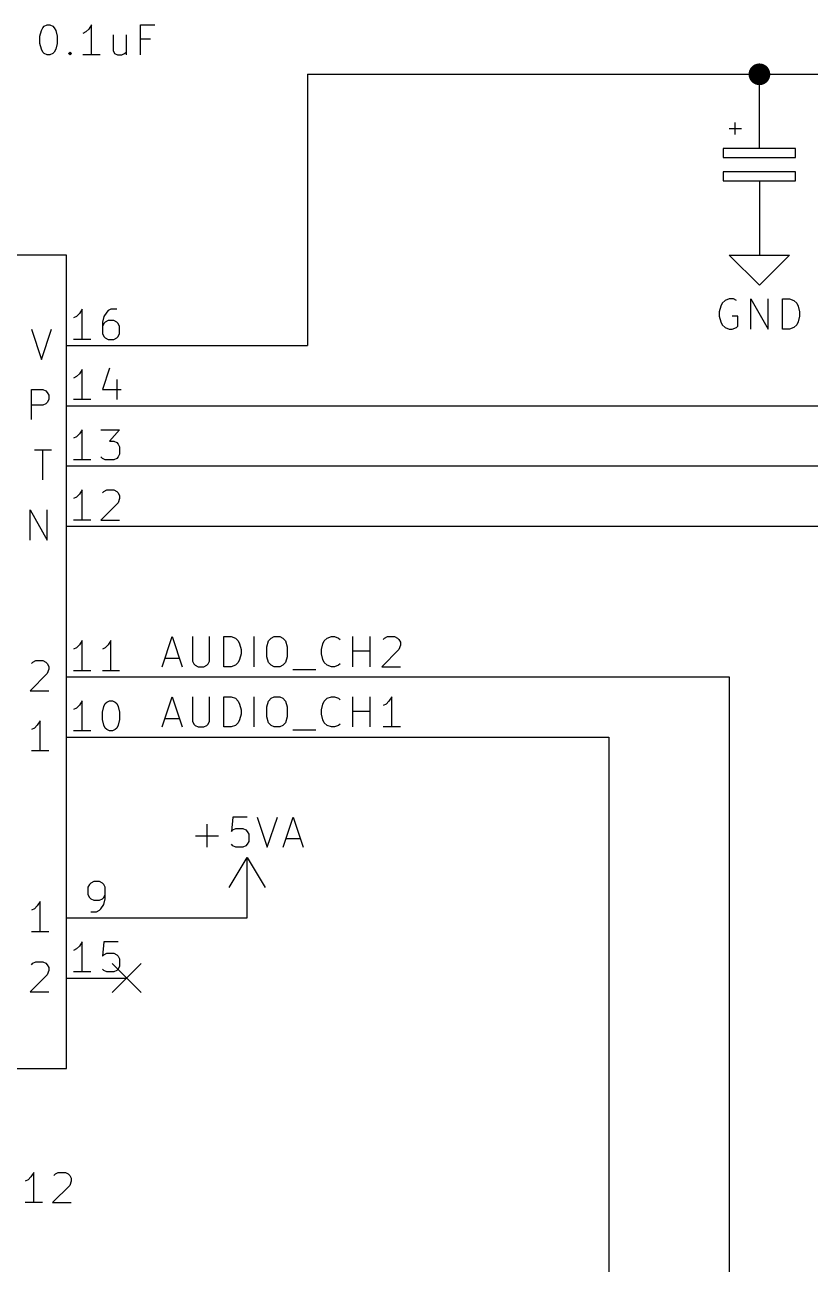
# Model space of a CAD drawing. Extents: x 0.4 to 16.1, y -11.3 to -0.4.
# Drawn here: x 9.131 to 10.434, y -4.975 to -2.918 of the extents above; entities that cross this region are included whole.
import ezdxf

# ---------------------------------------------------------------- set-up
doc = ezdxf.new("R2010")
doc.units = 0
doc.header["$MEASUREMENT"] = 0
for name, color, linetype in [('BLUE2', 5, 'CONTINUOUS'), ('CYAN2', 4, 'CONTINUOUS'), ('GRAY1', 251, 'CONTINUOUS'), ('GREEN3', 91, 'CONTINUOUS'), ('LYELLOW', 51, 'CONTINUOUS'), ('RED2', 1, 'CONTINUOUS'), ('RED3', 11, 'CONTINUOUS')]:
    doc.layers.add(name, color=color, linetype=linetype)

msp = doc.modelspace()

# ---------------------------------------------------------------- linework, layer by layer
at = {"layer": 'BLUE2', "linetype": 'CONTINUOUS'}
for p, q in [((9.276, -4.476), (9.324, -4.524)), ((9.324, -4.476), (9.276, -4.524))]:
    msp.add_line(p, q, dxfattribs=at)
at = {"layer": 'CYAN2', "linetype": 'CONTINUOUS'}
for p, q in [((9.1607, -2.9226), (9.163, -2.9202)), ((9.1607, -2.9226), (9.163, -2.9202)), ((9.163, -2.9202), (9.1678, -2.9178)), ((9.163, -2.9202), (9.1678, -2.9178)), ((9.1678, -2.9178), (9.1726, -2.9178)), ((9.1678, -2.9178), (9.1726, -2.9178)), ((9.1726, -2.9178), (9.1773, -2.9202)), ((9.1726, -2.9178), (9.1773, -2.9202)), ((9.1773, -2.9202), (9.1797, -2.9226)), ((9.1773, -2.9202), (9.1797, -2.9226)), ((9.2416, -2.9178), (9.2369, -2.9249)), ((9.2416, -2.9178), (9.2369, -2.9249)), ((9.2416, -2.9678), (9.2416, -2.9178)), ((9.2416, -2.9678), (9.2416, -2.9178)), ((9.3226, -2.9678), (9.3226, -2.9178)), ((9.3226, -2.9178), (9.3464, -2.9178)), ((9.3226, -2.9678), (9.3226, -2.9178)), ((9.3226, -2.9178), (9.3464, -2.9178)), ((9.1559, -2.9369), (9.1583, -2.9273)), ((9.1559, -2.9369), (9.1583, -2.9273)), ((9.1559, -2.9488), (9.1559, -2.9369)), ((9.1559, -2.9488), (9.1559, -2.9369)), ((9.1583, -2.9273), (9.1607, -2.9226)), ((9.1583, -2.9273), (9.1607, -2.9226)), ((9.1797, -2.9226), (9.1821, -2.9273)), ((9.1797, -2.9226), (9.1821, -2.9273)), ((9.1821, -2.9273), (9.1845, -2.9369)), ((9.1821, -2.9273), (9.1845, -2.9369)), ((9.1845, -2.9369), (9.1845, -2.9488)), ((9.1845, -2.9369), (9.1845, -2.9488)), ((9.2321, -2.9297), (9.2273, -2.9321)), ((9.2321, -2.9297), (9.2273, -2.9321)), ((9.2369, -2.9249), (9.2321, -2.9297)), ((9.2369, -2.9249), (9.2321, -2.9297)), ((9.2773, -2.9345), (9.2773, -2.9607)), ((9.2773, -2.9345), (9.2773, -2.9607)), ((9.2988, -2.9345), (9.2988, -2.9678)), ((9.2988, -2.9345), (9.2988, -2.9678)), ((9.3392, -2.9416), (9.3226, -2.9416)), ((9.3392, -2.9416), (9.3226, -2.9416)), ((9.1583, -2.9583), (9.1559, -2.9488)), ((9.1583, -2.9583), (9.1559, -2.9488)), ((9.1607, -2.963), (9.1583, -2.9583)), ((9.1607, -2.963), (9.1583, -2.9583)), ((9.1821, -2.9583), (9.1797, -2.963)), ((9.1821, -2.9583), (9.1797, -2.963)), ((9.1845, -2.9488), (9.1821, -2.9583)), ((9.1845, -2.9488), (9.1821, -2.9583)), ((9.2773, -2.9607), (9.2797, -2.9654)), ((9.2773, -2.9607), (9.2797, -2.9654)), ((9.163, -2.9654), (9.1607, -2.963)), ((9.163, -2.9654), (9.1607, -2.963)), ((9.1678, -2.9678), (9.163, -2.9654)), ((9.1678, -2.9678), (9.163, -2.9654)), ((9.1726, -2.9678), (9.1678, -2.9678)), ((9.1726, -2.9678), (9.1678, -2.9678)), ((9.1773, -2.9654), (9.1726, -2.9678)), ((9.1773, -2.9654), (9.1726, -2.9678)), ((9.1797, -2.963), (9.1773, -2.9654)), ((9.1797, -2.963), (9.1773, -2.9654)), ((9.2035, -2.9654), (9.2059, -2.963)), ((9.2035, -2.9654), (9.2059, -2.963)), ((9.2059, -2.9678), (9.2035, -2.9654)), ((9.2059, -2.9678), (9.2035, -2.9654)), ((9.2059, -2.963), (9.2083, -2.9654)), ((9.2059, -2.963), (9.2059, -2.9678)), ((9.2059, -2.963), (9.2083, -2.9654)), ((9.2059, -2.963), (9.2059, -2.9678)), ((9.2083, -2.9654), (9.2059, -2.9678)), ((9.2083, -2.9654), (9.2059, -2.9678)), ((9.2559, -2.9678), (9.2273, -2.9678)), ((9.2559, -2.9678), (9.2273, -2.9678)), ((9.2797, -2.9654), (9.2845, -2.9678)), ((9.2797, -2.9654), (9.2845, -2.9678)), ((9.2845, -2.9678), (9.2916, -2.9678)), ((9.2845, -2.9678), (9.2916, -2.9678)), ((9.2916, -2.9678), (9.2964, -2.9654)), ((9.2916, -2.9678), (9.2964, -2.9654)), ((9.2964, -2.9654), (9.2988, -2.963)), ((9.2964, -2.9654), (9.2988, -2.963)), ((10.3, -3.3728), (10.2929, -3.3752)), ((10.3, -3.3728), (10.2929, -3.3752)), ((10.3071, -3.3728), (10.3, -3.3728)), ((10.3071, -3.3728), (10.3, -3.3728)), ((10.3119, -3.3752), (10.3071, -3.3728)), ((10.3119, -3.3752), (10.3071, -3.3728)), ((10.3357, -3.4228), (10.3357, -3.3728)), ((10.3357, -3.3728), (10.3643, -3.4228)), ((10.3357, -3.4228), (10.3357, -3.3728)), ((10.3357, -3.3728), (10.3643, -3.4228)), ((10.3643, -3.4228), (10.3643, -3.3728)), ((10.3643, -3.4228), (10.3643, -3.3728)), ((10.3881, -3.4228), (10.3881, -3.3728)), ((10.3881, -3.3728), (10.4, -3.3728)), ((10.3881, -3.4228), (10.3881, -3.3728)), ((10.3881, -3.3728), (10.4, -3.3728)), ((10.4, -3.3728), (10.4071, -3.3752)), ((10.4, -3.3728), (10.4071, -3.3752)), ((10.2857, -3.3847), (10.2833, -3.3942)), ((10.2857, -3.3847), (10.2833, -3.3942)), ((10.2833, -3.3942), (10.2833, -3.4014)), ((10.2833, -3.3942), (10.2833, -3.4014)), ((10.2881, -3.3799), (10.2857, -3.3847)), ((10.2881, -3.3799), (10.2857, -3.3847)), ((10.2929, -3.3752), (10.2881, -3.3799)), ((10.2929, -3.3752), (10.2881, -3.3799)), ((10.4071, -3.3752), (10.4119, -3.3799)), ((10.4071, -3.3752), (10.4119, -3.3799)), ((10.4119, -3.3799), (10.4143, -3.3847)), ((10.4119, -3.3799), (10.4143, -3.3847)), ((10.4143, -3.3847), (10.4167, -3.3942)), ((10.4143, -3.3847), (10.4167, -3.3942)), ((10.4167, -3.3942), (10.4167, -3.4014)), ((10.4167, -3.3942), (10.4167, -3.4014)), ((10.2833, -3.4014), (10.2857, -3.4109)), ((10.2833, -3.4014), (10.2857, -3.4109)), ((10.2857, -3.4109), (10.2881, -3.4157)), ((10.2857, -3.4109), (10.2881, -3.4157)), ((10.3143, -3.4014), (10.3048, -3.4014)), ((10.3143, -3.4014), (10.3048, -3.4014)), ((10.3143, -3.418), (10.3143, -3.4014)), ((10.3143, -3.418), (10.3143, -3.4014)), ((10.4143, -3.4109), (10.4119, -3.4157)), ((10.4143, -3.4109), (10.4119, -3.4157)), ((10.4167, -3.4014), (10.4143, -3.4109)), ((10.4167, -3.4014), (10.4143, -3.4109)), ((9.1419, -3.4231), (9.1586, -3.4731)), ((9.1419, -3.4231), (9.1586, -3.4731)), ((9.1586, -3.4731), (9.1752, -3.4231)), ((9.1586, -3.4731), (9.1752, -3.4231)), ((10.2881, -3.4157), (10.2929, -3.4204)), ((10.2881, -3.4157), (10.2929, -3.4204)), ((10.2929, -3.4204), (10.3, -3.4228)), ((10.2929, -3.4204), (10.3, -3.4228)), ((10.3, -3.4228), (10.3048, -3.4228)), ((10.3, -3.4228), (10.3048, -3.4228)), ((10.3048, -3.4228), (10.3119, -3.4204)), ((10.3048, -3.4228), (10.3119, -3.4204)), ((10.3119, -3.4204), (10.3143, -3.418)), ((10.3119, -3.4204), (10.3143, -3.418)), ((10.4, -3.4228), (10.3881, -3.4228)), ((10.4, -3.4228), (10.3881, -3.4228)), ((10.4071, -3.4204), (10.4, -3.4228)), ((10.4071, -3.4204), (10.4, -3.4228)), ((10.4119, -3.4157), (10.4071, -3.4204)), ((10.4119, -3.4157), (10.4071, -3.4204)), ((9.1419, -3.5731), (9.1419, -3.5231)), ((9.1419, -3.5231), (9.1609, -3.5231)), ((9.1419, -3.5731), (9.1419, -3.5231)), ((9.1419, -3.5231), (9.1609, -3.5231)), ((9.1609, -3.5231), (9.1657, -3.5255)), ((9.1609, -3.5231), (9.1657, -3.5255)), ((9.1657, -3.5255), (9.1681, -3.5279)), ((9.1657, -3.5255), (9.1681, -3.5279)), ((9.1681, -3.5279), (9.1705, -3.5327)), ((9.1681, -3.5279), (9.1705, -3.5327)), ((9.1705, -3.5327), (9.1705, -3.5398)), ((9.1705, -3.5327), (9.1705, -3.5398)), ((9.1609, -3.5493), (9.1419, -3.5493)), ((9.1609, -3.5493), (9.1419, -3.5493)), ((9.1657, -3.5469), (9.1609, -3.5493)), ((9.1657, -3.5469), (9.1609, -3.5493)), ((9.1681, -3.5446), (9.1657, -3.5469)), ((9.1681, -3.5446), (9.1657, -3.5469)), ((9.1705, -3.5398), (9.1681, -3.5446)), ((9.1705, -3.5398), (9.1681, -3.5446)), ((9.1467, -3.6231), (9.1752, -3.6231)), ((9.1467, -3.6231), (9.1752, -3.6231)), ((9.161, -3.6731), (9.161, -3.6231)), ((9.161, -3.6731), (9.161, -3.6231)), ((9.1395, -3.7731), (9.1395, -3.7231)), ((9.1395, -3.7231), (9.1681, -3.7731)), ((9.1395, -3.7731), (9.1395, -3.7231)), ((9.1395, -3.7231), (9.1681, -3.7731)), ((9.1681, -3.7731), (9.1681, -3.7231)), ((9.1681, -3.7731), (9.1681, -3.7231)), ((9.1419, -3.9779), (9.1443, -3.9755)), ((9.1419, -3.9779), (9.1443, -3.9755)), ((9.1443, -3.9755), (9.149, -3.9731)), ((9.1443, -3.9755), (9.149, -3.9731)), ((9.149, -3.9731), (9.161, -3.9731)), ((9.149, -3.9731), (9.161, -3.9731)), ((9.161, -3.9731), (9.1657, -3.9755)), ((9.161, -3.9731), (9.1657, -3.9755)), ((9.1657, -3.9755), (9.1681, -3.9779)), ((9.1657, -3.9755), (9.1681, -3.9779)), ((9.1681, -3.9779), (9.1705, -3.9827)), ((9.1681, -3.9779), (9.1705, -3.9827)), ((9.1705, -3.9874), (9.1681, -3.9946)), ((9.1705, -3.9874), (9.1681, -3.9946)), ((9.1705, -3.9827), (9.1705, -3.9874)), ((9.1705, -3.9827), (9.1705, -3.9874)), ((9.1681, -3.9946), (9.1395, -4.0231)), ((9.1681, -3.9946), (9.1395, -4.0231)), ((9.1395, -4.0231), (9.1705, -4.0231)), ((9.1395, -4.0231), (9.1705, -4.0231)), ((9.1562, -4.0731), (9.1514, -4.0803)), ((9.1562, -4.0731), (9.1514, -4.0803)), ((9.1562, -4.1231), (9.1562, -4.0731)), ((9.1562, -4.1231), (9.1562, -4.0731)), ((9.1467, -4.085), (9.1419, -4.0874)), ((9.1467, -4.085), (9.1419, -4.0874)), ((9.1514, -4.0803), (9.1467, -4.085)), ((9.1514, -4.0803), (9.1467, -4.085)), ((9.1705, -4.1231), (9.1419, -4.1231)), ((9.1705, -4.1231), (9.1419, -4.1231)), ((9.4762, -4.2328), (9.4738, -4.2566)), ((9.5, -4.2328), (9.4762, -4.2328)), ((9.5167, -4.2328), (9.5333, -4.2828)), ((9.5333, -4.2828), (9.55, -4.2328)), ((9.5595, -4.2828), (9.5762, -4.2328)), ((9.5762, -4.2328), (9.5929, -4.2828)), ((9.4333, -4.2828), (9.4333, -4.2447)), ((9.4738, -4.2566), (9.4762, -4.2542)), ((9.4762, -4.2542), (9.481, -4.2519)), ((9.481, -4.2519), (9.4929, -4.2519)), ((9.4929, -4.2519), (9.4976, -4.2542)), ((9.4976, -4.2542), (9.5, -4.2566)), ((9.5, -4.2566), (9.5024, -4.2614)), ((9.4143, -4.2638), (9.4524, -4.2638)), ((9.4762, -4.2804), (9.4738, -4.278)), ((9.5, -4.278), (9.4976, -4.2804)), ((9.5024, -4.2733), (9.5, -4.278)), ((9.5024, -4.2614), (9.5024, -4.2733)), ((9.5643, -4.2685), (9.5881, -4.2685)), ((9.481, -4.2828), (9.4762, -4.2804)), ((9.4929, -4.2828), (9.481, -4.2828)), ((9.4976, -4.2804), (9.4929, -4.2828)), ((9.1514, -4.3803), (9.1467, -4.385)), ((9.1514, -4.3803), (9.1467, -4.385)), ((9.1562, -4.3731), (9.1514, -4.3803)), ((9.1562, -4.3731), (9.1514, -4.3803)), ((9.1562, -4.4231), (9.1562, -4.3731)), ((9.1562, -4.4231), (9.1562, -4.3731)), ((9.1467, -4.385), (9.1419, -4.3874)), ((9.1467, -4.385), (9.1419, -4.3874)), ((9.1705, -4.4231), (9.1419, -4.4231)), ((9.1705, -4.4231), (9.1419, -4.4231)), ((9.1419, -4.4779), (9.1443, -4.4755)), ((9.1419, -4.4779), (9.1443, -4.4755)), ((9.1443, -4.4755), (9.149, -4.4731)), ((9.1443, -4.4755), (9.149, -4.4731)), ((9.149, -4.4731), (9.161, -4.4731)), ((9.149, -4.4731), (9.161, -4.4731)), ((9.161, -4.4731), (9.1657, -4.4755)), ((9.161, -4.4731), (9.1657, -4.4755)), ((9.1657, -4.4755), (9.1681, -4.4779)), ((9.1657, -4.4755), (9.1681, -4.4779)), ((9.1681, -4.4779), (9.1705, -4.4827)), ((9.1681, -4.4779), (9.1705, -4.4827)), ((9.1705, -4.4827), (9.1705, -4.4874)), ((9.1705, -4.4827), (9.1705, -4.4874)), ((9.1681, -4.4946), (9.1395, -4.5231)), ((9.1681, -4.4946), (9.1395, -4.5231)), ((9.1705, -4.4874), (9.1681, -4.4946)), ((9.1705, -4.4874), (9.1681, -4.4946)), ((9.1395, -4.5231), (9.1705, -4.5231)), ((9.1395, -4.5231), (9.1705, -4.5231)), ((9.1411, -4.8299), (9.1364, -4.8347)), ((9.1411, -4.8299), (9.1364, -4.8347)), ((9.1459, -4.8228), (9.1411, -4.8299)), ((9.1459, -4.8228), (9.1411, -4.8299)), ((9.1459, -4.8728), (9.1459, -4.8228)), ((9.1459, -4.8728), (9.1459, -4.8228)), ((9.1792, -4.8276), (9.1816, -4.8252)), ((9.1792, -4.8276), (9.1816, -4.8252)), ((9.1816, -4.8252), (9.1864, -4.8228)), ((9.1816, -4.8252), (9.1864, -4.8228)), ((9.1864, -4.8228), (9.1983, -4.8228)), ((9.1864, -4.8228), (9.1983, -4.8228)), ((9.1983, -4.8228), (9.203, -4.8252)), ((9.1983, -4.8228), (9.203, -4.8252)), ((9.203, -4.8252), (9.2054, -4.8276)), ((9.203, -4.8252), (9.2054, -4.8276)), ((9.2054, -4.8276), (9.2078, -4.8323)), ((9.2054, -4.8276), (9.2078, -4.8323)), ((9.2078, -4.8323), (9.2078, -4.8371)), ((9.2078, -4.8323), (9.2078, -4.8371)), ((9.1364, -4.8347), (9.1316, -4.8371)), ((9.1364, -4.8347), (9.1316, -4.8371)), ((9.2054, -4.8442), (9.1769, -4.8728)), ((9.2054, -4.8442), (9.1769, -4.8728)), ((9.2078, -4.8371), (9.2054, -4.8442)), ((9.2078, -4.8371), (9.2054, -4.8442)), ((9.1602, -4.8728), (9.1316, -4.8728)), ((9.1602, -4.8728), (9.1316, -4.8728)), ((9.1769, -4.8728), (9.2078, -4.8728)), ((9.1769, -4.8728), (9.2078, -4.8728))]:
    msp.add_line(p, q, dxfattribs=at)
at = {"layer": 'GRAY1', "linetype": 'CONTINUOUS'}
for p, q in [((9.3589, -3.9833), (9.3755, -3.9333)), ((9.3755, -3.9333), (9.3922, -3.9833)), ((9.4089, -3.9333), (9.4089, -3.9738)), ((9.4374, -3.9738), (9.4374, -3.9333)), ((9.4613, -3.9833), (9.4613, -3.9333)), ((9.4613, -3.9333), (9.4732, -3.9333)), ((9.4732, -3.9333), (9.4803, -3.9357)), ((9.4803, -3.9357), (9.4851, -3.9404)), ((9.4851, -3.9404), (9.4874, -3.9452)), ((9.4874, -3.9452), (9.4898, -3.9547)), ((9.5113, -3.9833), (9.5113, -3.9333)), ((9.5327, -3.95), (9.5351, -3.9404)), ((9.5351, -3.9404), (9.5398, -3.9357)), ((9.5398, -3.9357), (9.5446, -3.9333)), ((9.5446, -3.9333), (9.5541, -3.9333)), ((9.5541, -3.9333), (9.5589, -3.9357)), ((9.5589, -3.9357), (9.5636, -3.9404)), ((9.5636, -3.9404), (9.566, -3.95)), ((9.6232, -3.9547), (9.6255, -3.9452)), ((9.6255, -3.9452), (9.6279, -3.9404)), ((9.6279, -3.9404), (9.6327, -3.9357)), ((9.6327, -3.9357), (9.6398, -3.9333)), ((9.6398, -3.9333), (9.6446, -3.9333)), ((9.6446, -3.9333), (9.6517, -3.9357)), ((9.6517, -3.9357), (9.6541, -3.9381)), ((9.6755, -3.9833), (9.6755, -3.9333)), ((9.7041, -3.9833), (9.7041, -3.9333)), ((9.7255, -3.9381), (9.7279, -3.9357)), ((9.7279, -3.9357), (9.7327, -3.9333)), ((9.7327, -3.9333), (9.7446, -3.9333)), ((9.7446, -3.9333), (9.7494, -3.9357)), ((9.7494, -3.9357), (9.7517, -3.9381)), ((9.7517, -3.9381), (9.7541, -3.9428)), ((9.7541, -3.9476), (9.7517, -3.9547)), ((9.7541, -3.9428), (9.7541, -3.9476)), ((9.3636, -3.969), (9.3874, -3.969)), ((9.4898, -3.9619), (9.4874, -3.9714)), ((9.4898, -3.9547), (9.4898, -3.9619)), ((9.5327, -3.9666), (9.5327, -3.95)), ((9.5351, -3.9762), (9.5327, -3.9666)), ((9.566, -3.9666), (9.5636, -3.9762)), ((9.566, -3.95), (9.566, -3.9666)), ((9.6232, -3.9619), (9.6232, -3.9547)), ((9.6255, -3.9714), (9.6232, -3.9619)), ((9.6755, -3.9571), (9.7041, -3.9571)), ((9.7517, -3.9547), (9.7232, -3.9833)), ((9.4089, -3.9738), (9.4113, -3.9785)), ((9.4113, -3.9785), (9.4136, -3.9809)), ((9.4136, -3.9809), (9.4184, -3.9833)), ((9.4184, -3.9833), (9.4279, -3.9833)), ((9.4279, -3.9833), (9.4327, -3.9809)), ((9.4327, -3.9809), (9.4351, -3.9785)), ((9.4351, -3.9785), (9.4374, -3.9738)), ((9.4732, -3.9833), (9.4613, -3.9833)), ((9.4803, -3.9809), (9.4732, -3.9833)), ((9.4851, -3.9762), (9.4803, -3.9809)), ((9.4874, -3.9714), (9.4851, -3.9762)), ((9.5398, -3.9809), (9.5351, -3.9762)), ((9.5446, -3.9833), (9.5398, -3.9809)), ((9.5541, -3.9833), (9.5446, -3.9833)), ((9.5589, -3.9809), (9.5541, -3.9833)), ((9.5636, -3.9762), (9.5589, -3.9809)), ((9.5755, -3.9881), (9.6136, -3.9881)), ((9.6279, -3.9762), (9.6255, -3.9714)), ((9.6327, -3.9809), (9.6279, -3.9762)), ((9.6398, -3.9833), (9.6327, -3.9809)), ((9.6446, -3.9833), (9.6398, -3.9833)), ((9.6517, -3.9809), (9.6446, -3.9833)), ((9.6541, -3.9785), (9.6517, -3.9809)), ((9.7232, -3.9833), (9.7541, -3.9833)), ((9.3589, -4.0833), (9.3755, -4.0333)), ((9.3755, -4.0333), (9.3922, -4.0833)), ((9.4089, -4.0333), (9.4089, -4.0738)), ((9.4374, -4.0738), (9.4374, -4.0333)), ((9.4613, -4.0833), (9.4613, -4.0333)), ((9.4613, -4.0333), (9.4732, -4.0333)), ((9.4732, -4.0333), (9.4803, -4.0357)), ((9.4803, -4.0357), (9.4851, -4.0404)), ((9.4851, -4.0404), (9.4874, -4.0452)), ((9.4874, -4.0452), (9.4898, -4.0547)), ((9.5113, -4.0833), (9.5113, -4.0333)), ((9.5327, -4.05), (9.5351, -4.0404)), ((9.5327, -4.0666), (9.5327, -4.05)), ((9.5351, -4.0404), (9.5398, -4.0357)), ((9.5398, -4.0357), (9.5446, -4.0333)), ((9.5446, -4.0333), (9.5541, -4.0333)), ((9.5541, -4.0333), (9.5589, -4.0357)), ((9.5589, -4.0357), (9.5636, -4.0404)), ((9.5636, -4.0404), (9.566, -4.05)), ((9.566, -4.05), (9.566, -4.0666)), ((9.6232, -4.0547), (9.6255, -4.0452)), ((9.6255, -4.0452), (9.6279, -4.0404)), ((9.6279, -4.0404), (9.6327, -4.0357)), ((9.6327, -4.0357), (9.6398, -4.0333)), ((9.6398, -4.0333), (9.6446, -4.0333)), ((9.6446, -4.0333), (9.6517, -4.0357)), ((9.6517, -4.0357), (9.6541, -4.0381)), ((9.6755, -4.0833), (9.6755, -4.0333)), ((9.7041, -4.0833), (9.7041, -4.0333)), ((9.7303, -4.0452), (9.7255, -4.0476)), ((9.7351, -4.0404), (9.7303, -4.0452)), ((9.7398, -4.0333), (9.7351, -4.0404)), ((9.7398, -4.0833), (9.7398, -4.0333)), ((9.3636, -4.069), (9.3874, -4.069)), ((9.4874, -4.0714), (9.4851, -4.0762)), ((9.4898, -4.0619), (9.4874, -4.0714)), ((9.4898, -4.0547), (9.4898, -4.0619)), ((9.5351, -4.0762), (9.5327, -4.0666)), ((9.566, -4.0666), (9.5636, -4.0762)), ((9.6232, -4.0619), (9.6232, -4.0547)), ((9.6255, -4.0714), (9.6232, -4.0619)), ((9.6279, -4.0762), (9.6255, -4.0714)), ((9.6755, -4.0571), (9.7041, -4.0571)), ((9.4089, -4.0738), (9.4113, -4.0785)), ((9.4113, -4.0785), (9.4136, -4.0809)), ((9.4136, -4.0809), (9.4184, -4.0833)), ((9.4184, -4.0833), (9.4279, -4.0833)), ((9.4279, -4.0833), (9.4327, -4.0809)), ((9.4327, -4.0809), (9.4351, -4.0785)), ((9.4351, -4.0785), (9.4374, -4.0738)), ((9.4732, -4.0833), (9.4613, -4.0833)), ((9.4803, -4.0809), (9.4732, -4.0833)), ((9.4851, -4.0762), (9.4803, -4.0809)), ((9.5398, -4.0809), (9.5351, -4.0762)), ((9.5446, -4.0833), (9.5398, -4.0809)), ((9.5541, -4.0833), (9.5446, -4.0833)), ((9.5589, -4.0809), (9.5541, -4.0833)), ((9.5636, -4.0762), (9.5589, -4.0809)), ((9.5755, -4.0881), (9.6136, -4.0881)), ((9.6327, -4.0809), (9.6279, -4.0762)), ((9.6398, -4.0833), (9.6327, -4.0809)), ((9.6446, -4.0833), (9.6398, -4.0833)), ((9.6517, -4.0809), (9.6446, -4.0833)), ((9.6541, -4.0785), (9.6517, -4.0809)), ((9.7541, -4.0833), (9.7255, -4.0833))]:
    msp.add_line(p, q, dxfattribs=at)
at = {"layer": 'GREEN3', "linetype": 'CONTINUOUS'}
for p, q in [((9.6, -3), (9.6, -3.45)), ((9.6, -3), (10.35, -3)), ((10.35, -3.05), (10.35, -3)), ((10.35, -3), (11.2, -3)), ((9.3, -3.45), (9.6, -3.45)), ((9.3, -3.55), (11.2, -3.55)), ((9.3, -3.65), (10.65, -3.65)), ((9.3, -3.75), (10.5, -3.75)), ((9.3, -4), (10.3, -4)), ((10.3, -4), (10.3, -5.1)), ((9.3, -4.1), (10.1, -4.1)), ((10.1, -4.1), (10.1, -6.35)), ((9.3, -4.4), (9.5, -4.4))]:
    msp.add_line(p, q, dxfattribs=at)
at = {"layer": 'GREEN3', "const_width": 0.018}
msp.add_lwpolyline([(10.341, -3, 1), (10.359, -3, 1)], format="xyb", close=True, dxfattribs=at)
at = {"layer": 'LYELLOW', "linetype": 'CONTINUOUS'}
for p, q in [((9.2, -3.3), (8.5, -3.3)), ((9.2, -4.65), (9.2, -3.3)), ((8.5, -4.65), (9.2, -4.65))]:
    msp.add_line(p, q, dxfattribs=at)
at = {"layer": 'RED2', "linetype": 'CONTINUOUS'}
for p, q in [((10.35, -3.123), (10.35, -3.05)), ((10.35, -3.123), (10.35, -3.05)), ((10.31, -3.1), (10.31, -3.08)), ((10.3, -3.09), (10.32, -3.09)), ((10.29, -3.123), (10.29, -3.138)), ((10.41, -3.123), (10.29, -3.123)), ((10.41, -3.138), (10.41, -3.123)), ((10.29, -3.138), (10.41, -3.138)), ((10.29, -3.162), (10.29, -3.177)), ((10.41, -3.162), (10.29, -3.162)), ((10.41, -3.177), (10.41, -3.162)), ((10.29, -3.177), (10.41, -3.177)), ((10.35, -3.177), (10.35, -3.25)), ((10.35, -3.177), (10.35, -3.25)), ((10.35, -3.25), (10.35, -3.3)), ((9.2, -3.3), (8.5, -3.3)), ((9.2, -4.65), (9.2, -3.3)), ((10.35, -3.35), (10.3, -3.3)), ((10.3, -3.3), (10.35, -3.3)), ((10.35, -3.3), (10.4, -3.3)), ((10.4, -3.3), (10.35, -3.35)), ((9.2, -3.45), (9.3, -3.45)), ((9.2, -3.45), (9.3, -3.45)), ((9.2, -3.55), (9.3, -3.55)), ((9.2, -3.55), (9.3, -3.55)), ((9.2, -3.65), (9.3, -3.65)), ((9.2, -3.65), (9.3, -3.65)), ((9.2, -3.75), (9.3, -3.75)), ((9.2, -3.75), (9.3, -3.75)), ((9.2, -4), (9.3, -4)), ((9.2, -4), (9.3, -4)), ((9.2, -4.1), (9.3, -4.1)), ((9.2, -4.1), (9.3, -4.1)), ((9.47, -4.35), (9.5, -4.3)), ((9.5, -4.3), (9.53, -4.35)), ((9.5, -4.4), (9.5, -4.3)), ((9.2, -4.4), (9.3, -4.4)), ((9.2, -4.4), (9.3, -4.4)), ((9.2, -4.5), (9.3, -4.5)), ((9.2, -4.5), (9.3, -4.5)), ((8.5, -4.65), (9.2, -4.65))]:
    msp.add_line(p, q, dxfattribs=at)
at = {"layer": 'RED3', "linetype": 'CONTINUOUS'}
for p, q in [((9.2262, -3.3899), (9.2214, -3.397)), ((9.2262, -3.3899), (9.2214, -3.397)), ((9.2262, -3.4399), (9.2262, -3.3899)), ((9.2262, -3.4399), (9.2262, -3.3899)), ((9.269, -3.3923), (9.2667, -3.3946)), ((9.269, -3.3923), (9.2667, -3.3946)), ((9.2738, -3.3899), (9.269, -3.3923)), ((9.2738, -3.3899), (9.269, -3.3923)), ((9.2833, -3.3899), (9.2738, -3.3899)), ((9.2833, -3.3899), (9.2738, -3.3899)), ((9.2167, -3.4018), (9.2119, -3.4042)), ((9.2167, -3.4018), (9.2119, -3.4042)), ((9.2214, -3.397), (9.2167, -3.4018)), ((9.2214, -3.397), (9.2167, -3.4018)), ((9.2619, -3.4018), (9.2595, -3.4113)), ((9.2619, -3.4018), (9.2595, -3.4113)), ((9.2595, -3.4113), (9.2595, -3.4304)), ((9.2595, -3.4113), (9.2595, -3.4304)), ((9.2619, -3.4137), (9.2595, -3.4184)), ((9.2619, -3.4137), (9.2595, -3.4184)), ((9.2667, -3.3946), (9.2619, -3.4018)), ((9.2667, -3.3946), (9.2619, -3.4018)), ((9.2643, -3.4113), (9.2619, -3.4137)), ((9.2643, -3.4113), (9.2619, -3.4137)), ((9.269, -3.4089), (9.2643, -3.4113)), ((9.269, -3.4089), (9.2643, -3.4113)), ((9.2786, -3.4089), (9.269, -3.4089)), ((9.2786, -3.4089), (9.269, -3.4089)), ((9.2833, -3.4113), (9.2786, -3.4089)), ((9.2833, -3.4113), (9.2786, -3.4089)), ((9.2857, -3.4137), (9.2833, -3.4113)), ((9.2857, -3.4137), (9.2833, -3.4113)), ((9.2881, -3.4184), (9.2857, -3.4137)), ((9.2881, -3.4184), (9.2857, -3.4137)), ((9.2595, -3.4304), (9.2619, -3.4351)), ((9.2595, -3.4304), (9.2619, -3.4351)), ((9.2619, -3.4351), (9.2643, -3.4375)), ((9.2619, -3.4351), (9.2643, -3.4375)), ((9.2833, -3.4375), (9.2857, -3.4351)), ((9.2833, -3.4375), (9.2857, -3.4351)), ((9.2857, -3.4351), (9.2881, -3.4304)), ((9.2857, -3.4351), (9.2881, -3.4304)), ((9.2881, -3.4304), (9.2881, -3.4184)), ((9.2881, -3.4304), (9.2881, -3.4184)), ((9.2405, -3.4399), (9.2119, -3.4399)), ((9.2405, -3.4399), (9.2119, -3.4399)), ((9.2643, -3.4375), (9.269, -3.4399)), ((9.2643, -3.4375), (9.269, -3.4399)), ((9.269, -3.4399), (9.2786, -3.4399)), ((9.269, -3.4399), (9.2786, -3.4399)), ((9.2786, -3.4399), (9.2833, -3.4375)), ((9.2786, -3.4399), (9.2833, -3.4375)), ((9.2214, -3.497), (9.2167, -3.5018)), ((9.2214, -3.497), (9.2167, -3.5018)), ((9.2262, -3.4899), (9.2214, -3.497)), ((9.2262, -3.4899), (9.2214, -3.497)), ((9.2262, -3.5399), (9.2262, -3.4899)), ((9.2262, -3.5399), (9.2262, -3.4899)), ((9.2714, -3.4875), (9.2595, -3.5232)), ((9.2714, -3.4875), (9.2595, -3.5232)), ((9.2167, -3.5018), (9.2119, -3.5042)), ((9.2167, -3.5018), (9.2119, -3.5042)), ((9.2833, -3.5065), (9.2833, -3.5399)), ((9.2833, -3.5065), (9.2833, -3.5399)), ((9.2595, -3.5232), (9.2905, -3.5232)), ((9.2595, -3.5232), (9.2905, -3.5232)), ((9.2405, -3.5399), (9.2119, -3.5399)), ((9.2405, -3.5399), (9.2119, -3.5399)), ((9.2214, -3.597), (9.2167, -3.6018)), ((9.2214, -3.597), (9.2167, -3.6018)), ((9.2262, -3.5899), (9.2214, -3.597)), ((9.2262, -3.5899), (9.2214, -3.597)), ((9.2262, -3.6399), (9.2262, -3.5899)), ((9.2262, -3.6399), (9.2262, -3.5899)), ((9.2571, -3.5899), (9.2881, -3.5899)), ((9.2571, -3.5899), (9.2881, -3.5899)), ((9.2881, -3.5899), (9.2714, -3.6089)), ((9.2881, -3.5899), (9.2714, -3.6089)), ((9.2167, -3.6018), (9.2119, -3.6042)), ((9.2167, -3.6018), (9.2119, -3.6042)), ((9.2714, -3.6089), (9.2786, -3.6089)), ((9.2714, -3.6089), (9.2786, -3.6089)), ((9.2786, -3.6089), (9.2833, -3.6113)), ((9.2786, -3.6089), (9.2833, -3.6113)), ((9.2833, -3.6113), (9.2857, -3.6137)), ((9.2833, -3.6113), (9.2857, -3.6137)), ((9.2857, -3.6137), (9.2881, -3.6184)), ((9.2857, -3.6137), (9.2881, -3.6184)), ((9.2881, -3.6184), (9.2881, -3.6304)), ((9.2881, -3.6184), (9.2881, -3.6304)), ((9.2405, -3.6399), (9.2119, -3.6399)), ((9.2405, -3.6399), (9.2119, -3.6399)), ((9.2595, -3.6375), (9.2571, -3.6351)), ((9.2595, -3.6375), (9.2571, -3.6351)), ((9.2643, -3.6399), (9.2595, -3.6375)), ((9.2643, -3.6399), (9.2595, -3.6375)), ((9.2786, -3.6399), (9.2643, -3.6399)), ((9.2786, -3.6399), (9.2643, -3.6399)), ((9.2833, -3.6375), (9.2786, -3.6399)), ((9.2833, -3.6375), (9.2786, -3.6399)), ((9.2857, -3.6351), (9.2833, -3.6375)), ((9.2857, -3.6351), (9.2833, -3.6375)), ((9.2881, -3.6304), (9.2857, -3.6351)), ((9.2881, -3.6304), (9.2857, -3.6351)), ((9.2167, -3.7018), (9.2119, -3.7042)), ((9.2167, -3.7018), (9.2119, -3.7042)), ((9.2214, -3.697), (9.2167, -3.7018)), ((9.2214, -3.697), (9.2167, -3.7018)), ((9.2262, -3.6899), (9.2214, -3.697)), ((9.2262, -3.6899), (9.2214, -3.697)), ((9.2262, -3.7399), (9.2262, -3.6899)), ((9.2262, -3.7399), (9.2262, -3.6899)), ((9.2595, -3.6946), (9.2619, -3.6923)), ((9.2595, -3.6946), (9.2619, -3.6923)), ((9.2619, -3.6923), (9.2667, -3.6899)), ((9.2619, -3.6923), (9.2667, -3.6899)), ((9.2667, -3.6899), (9.2786, -3.6899)), ((9.2667, -3.6899), (9.2786, -3.6899)), ((9.2786, -3.6899), (9.2833, -3.6923)), ((9.2786, -3.6899), (9.2833, -3.6923)), ((9.2833, -3.6923), (9.2857, -3.6946)), ((9.2833, -3.6923), (9.2857, -3.6946)), ((9.2857, -3.6946), (9.2881, -3.6994)), ((9.2857, -3.6946), (9.2881, -3.6994)), ((9.2881, -3.6994), (9.2881, -3.7042)), ((9.2881, -3.6994), (9.2881, -3.7042)), ((9.2857, -3.7113), (9.2571, -3.7399)), ((9.2857, -3.7113), (9.2571, -3.7399)), ((9.2881, -3.7042), (9.2857, -3.7113)), ((9.2881, -3.7042), (9.2857, -3.7113)), ((9.2405, -3.7399), (9.2119, -3.7399)), ((9.2405, -3.7399), (9.2119, -3.7399)), ((9.2571, -3.7399), (9.2881, -3.7399)), ((9.2571, -3.7399), (9.2881, -3.7399)), ((9.2214, -3.947), (9.2167, -3.9518)), ((9.2214, -3.947), (9.2167, -3.9518)), ((9.2262, -3.9399), (9.2214, -3.947)), ((9.2262, -3.9399), (9.2214, -3.947)), ((9.2262, -3.9899), (9.2262, -3.9399)), ((9.2262, -3.9899), (9.2262, -3.9399)), ((9.269, -3.947), (9.2643, -3.9518)), ((9.269, -3.947), (9.2643, -3.9518)), ((9.2738, -3.9399), (9.269, -3.947)), ((9.2738, -3.9399), (9.269, -3.947)), ((9.2738, -3.9899), (9.2738, -3.9399)), ((9.2738, -3.9899), (9.2738, -3.9399)), ((9.2167, -3.9518), (9.2119, -3.9542)), ((9.2167, -3.9518), (9.2119, -3.9542)), ((9.2643, -3.9518), (9.2595, -3.9542)), ((9.2643, -3.9518), (9.2595, -3.9542)), ((9.2405, -3.9899), (9.2119, -3.9899)), ((9.2405, -3.9899), (9.2119, -3.9899)), ((9.2881, -3.9899), (9.2595, -3.9899)), ((9.2881, -3.9899), (9.2595, -3.9899)), ((9.2167, -4.0518), (9.2119, -4.0542)), ((9.2167, -4.0518), (9.2119, -4.0542)), ((9.2214, -4.047), (9.2167, -4.0518)), ((9.2214, -4.047), (9.2167, -4.0518)), ((9.2262, -4.0399), (9.2214, -4.047)), ((9.2262, -4.0399), (9.2214, -4.047)), ((9.2262, -4.0899), (9.2262, -4.0399)), ((9.2262, -4.0899), (9.2262, -4.0399)), ((9.2595, -4.0589), (9.2619, -4.0494)), ((9.2595, -4.0589), (9.2619, -4.0494)), ((9.2619, -4.0494), (9.2643, -4.0446)), ((9.2619, -4.0494), (9.2643, -4.0446)), ((9.2643, -4.0446), (9.2667, -4.0423)), ((9.2643, -4.0446), (9.2667, -4.0423)), ((9.2667, -4.0423), (9.2714, -4.0399)), ((9.2667, -4.0423), (9.2714, -4.0399)), ((9.2714, -4.0399), (9.2762, -4.0399)), ((9.2714, -4.0399), (9.2762, -4.0399)), ((9.2762, -4.0399), (9.2809, -4.0423)), ((9.2762, -4.0399), (9.2809, -4.0423)), ((9.2809, -4.0423), (9.2833, -4.0446)), ((9.2809, -4.0423), (9.2833, -4.0446)), ((9.2833, -4.0446), (9.2857, -4.0494)), ((9.2833, -4.0446), (9.2857, -4.0494)), ((9.2857, -4.0494), (9.2881, -4.0589)), ((9.2857, -4.0494), (9.2881, -4.0589)), ((9.2595, -4.0708), (9.2595, -4.0589)), ((9.2595, -4.0708), (9.2595, -4.0589)), ((9.2619, -4.0804), (9.2595, -4.0708)), ((9.2619, -4.0804), (9.2595, -4.0708)), ((9.2881, -4.0708), (9.2857, -4.0804)), ((9.2881, -4.0708), (9.2857, -4.0804)), ((9.2881, -4.0589), (9.2881, -4.0708)), ((9.2881, -4.0589), (9.2881, -4.0708)), ((9.2405, -4.0899), (9.2119, -4.0899)), ((9.2405, -4.0899), (9.2119, -4.0899)), ((9.2643, -4.0851), (9.2619, -4.0804)), ((9.2643, -4.0851), (9.2619, -4.0804)), ((9.2667, -4.0875), (9.2643, -4.0851)), ((9.2667, -4.0875), (9.2643, -4.0851)), ((9.2714, -4.0899), (9.2667, -4.0875)), ((9.2714, -4.0899), (9.2667, -4.0875)), ((9.2762, -4.0899), (9.2714, -4.0899)), ((9.2762, -4.0899), (9.2714, -4.0899)), ((9.2809, -4.0875), (9.2762, -4.0899)), ((9.2809, -4.0875), (9.2762, -4.0899)), ((9.2833, -4.0851), (9.2809, -4.0875)), ((9.2833, -4.0851), (9.2809, -4.0875)), ((9.2857, -4.0804), (9.2833, -4.0851)), ((9.2857, -4.0804), (9.2833, -4.0851)), ((9.2452, -4.3399), (9.2405, -4.3423)), ((9.2452, -4.3399), (9.2405, -4.3423)), ((9.2548, -4.3399), (9.2452, -4.3399)), ((9.2548, -4.3399), (9.2452, -4.3399)), ((9.2595, -4.3423), (9.2548, -4.3399)), ((9.2595, -4.3423), (9.2548, -4.3399)), ((9.2381, -4.3446), (9.2357, -4.3494)), ((9.2381, -4.3446), (9.2357, -4.3494)), ((9.2357, -4.3494), (9.2357, -4.3613)), ((9.2357, -4.3494), (9.2357, -4.3613)), ((9.2405, -4.3423), (9.2381, -4.3446)), ((9.2405, -4.3423), (9.2381, -4.3446)), ((9.2619, -4.3446), (9.2595, -4.3423)), ((9.2619, -4.3446), (9.2595, -4.3423)), ((9.2643, -4.3494), (9.2619, -4.3446)), ((9.2643, -4.3494), (9.2619, -4.3446)), ((9.2643, -4.3684), (9.2643, -4.3494)), ((9.2643, -4.3684), (9.2643, -4.3494)), ((9.2357, -4.3613), (9.2381, -4.3661)), ((9.2357, -4.3613), (9.2381, -4.3661)), ((9.2381, -4.3661), (9.2405, -4.3684)), ((9.2381, -4.3661), (9.2405, -4.3684)), ((9.2405, -4.3684), (9.2452, -4.3708)), ((9.2405, -4.3684), (9.2452, -4.3708)), ((9.2452, -4.3708), (9.2548, -4.3708)), ((9.2452, -4.3708), (9.2548, -4.3708)), ((9.2548, -4.3708), (9.2595, -4.3684)), ((9.2548, -4.3708), (9.2595, -4.3684)), ((9.2571, -4.3851), (9.2619, -4.378)), ((9.2571, -4.3851), (9.2619, -4.378)), ((9.2595, -4.3684), (9.2619, -4.3661)), ((9.2595, -4.3684), (9.2619, -4.3661)), ((9.2619, -4.3661), (9.2643, -4.3613)), ((9.2619, -4.3661), (9.2643, -4.3613)), ((9.2619, -4.378), (9.2643, -4.3684)), ((9.2619, -4.378), (9.2643, -4.3684)), ((9.2405, -4.3899), (9.25, -4.3899)), ((9.2405, -4.3899), (9.25, -4.3899)), ((9.25, -4.3899), (9.2548, -4.3875)), ((9.25, -4.3899), (9.2548, -4.3875)), ((9.2548, -4.3875), (9.2571, -4.3851)), ((9.2548, -4.3875), (9.2571, -4.3851)), ((9.2262, -4.4399), (9.2214, -4.447)), ((9.2262, -4.4399), (9.2214, -4.447)), ((9.2262, -4.4899), (9.2262, -4.4399)), ((9.2262, -4.4899), (9.2262, -4.4399)), ((9.2619, -4.4399), (9.2595, -4.4637)), ((9.2619, -4.4399), (9.2595, -4.4637)), ((9.2857, -4.4399), (9.2619, -4.4399)), ((9.2857, -4.4399), (9.2619, -4.4399)), ((9.2167, -4.4518), (9.2119, -4.4542)), ((9.2167, -4.4518), (9.2119, -4.4542)), ((9.2214, -4.447), (9.2167, -4.4518)), ((9.2214, -4.447), (9.2167, -4.4518)), ((9.2595, -4.4637), (9.2619, -4.4613)), ((9.2595, -4.4637), (9.2619, -4.4613)), ((9.2619, -4.4613), (9.2667, -4.4589)), ((9.2619, -4.4613), (9.2667, -4.4589)), ((9.2667, -4.4589), (9.2786, -4.4589)), ((9.2667, -4.4589), (9.2786, -4.4589)), ((9.2786, -4.4589), (9.2833, -4.4613)), ((9.2786, -4.4589), (9.2833, -4.4613)), ((9.2833, -4.4613), (9.2857, -4.4637)), ((9.2833, -4.4613), (9.2857, -4.4637)), ((9.2857, -4.4637), (9.2881, -4.4684)), ((9.2857, -4.4637), (9.2881, -4.4684)), ((9.2881, -4.4804), (9.2857, -4.4851)), ((9.2881, -4.4804), (9.2857, -4.4851)), ((9.2881, -4.4684), (9.2881, -4.4804)), ((9.2881, -4.4684), (9.2881, -4.4804)), ((9.2405, -4.4899), (9.2119, -4.4899)), ((9.2405, -4.4899), (9.2119, -4.4899)), ((9.2619, -4.4875), (9.2595, -4.4851)), ((9.2619, -4.4875), (9.2595, -4.4851)), ((9.2667, -4.4899), (9.2619, -4.4875)), ((9.2667, -4.4899), (9.2619, -4.4875)), ((9.2786, -4.4899), (9.2667, -4.4899)), ((9.2786, -4.4899), (9.2667, -4.4899)), ((9.2833, -4.4875), (9.2786, -4.4899)), ((9.2833, -4.4875), (9.2786, -4.4899)), ((9.2857, -4.4851), (9.2833, -4.4875)), ((9.2857, -4.4851), (9.2833, -4.4875))]:
    msp.add_line(p, q, dxfattribs=at)

doc.saveas('drawing.dxf')
